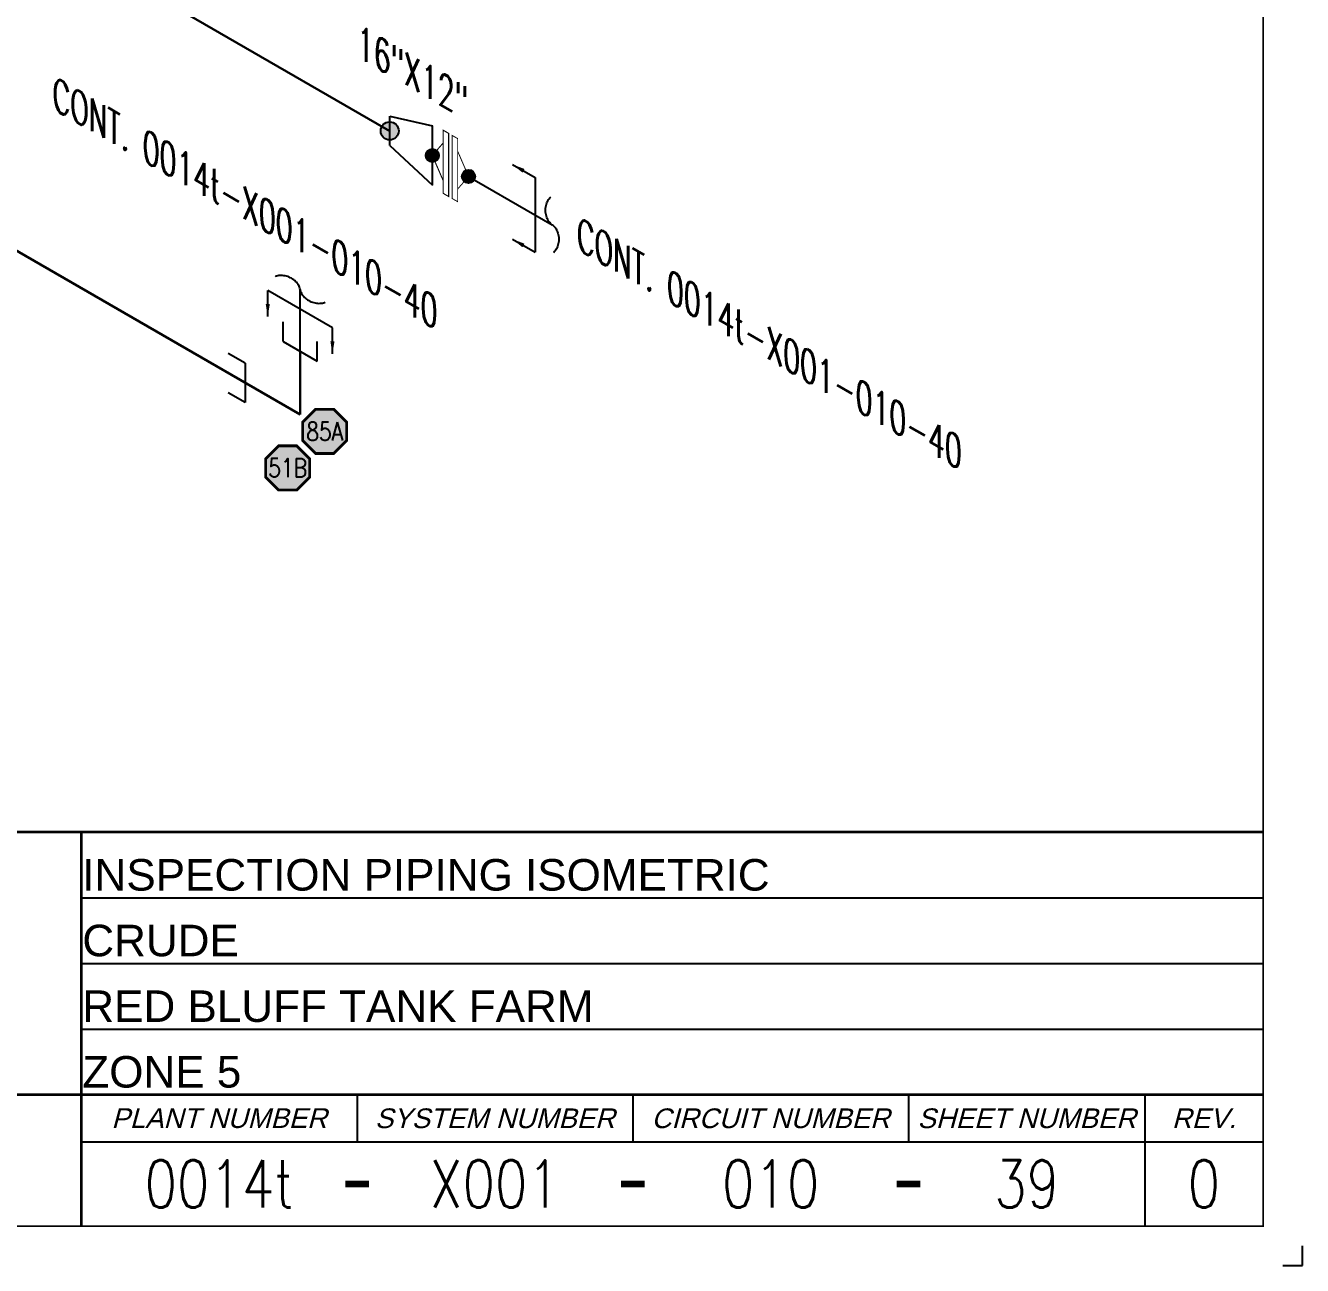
# Model space of a CAD drawing. Header units: inches. Extents: x 0 to 17.2, y 0 to 11.2.
# Drawn here: x 13.198 to 17.25, y 0 to 3.934 of the extents above; entities that cross this region are included whole.
import ezdxf
from ezdxf.enums import TextEntityAlignment as Align

# ---------------------------------------------------------------- set-up
doc = ezdxf.new("R2010")
doc.units = ezdxf.units.IN
doc.header["$MEASUREMENT"] = 0
doc.linetypes.add('HIDDEN2', pattern=[0.1875, 0.125, -0.0625])
for name, color, linetype in [('BORDER', 3, 'Continuous'), ('BORDERTEXT', 7, 'Continuous'), ('COMP', 1, 'Continuous'), ('Continuation', 7, 'Continuous'), ('DL', 20, 'Continuous'), ('FITTINGS', 4, 'Continuous'), ('PART_PCML', 7, 'Continuous'), ('PIPE-ANNO', 150, 'HIDDEN2'), ('TEXT', 7, 'Continuous'), ('UNAS.PIPE', 251, 'Continuous'), ('WELD POINTS', 41, 'Continuous'), ('Welds', 7, 'Continuous')]:
    doc.layers.add(name, color=color, linetype=linetype)
doc.layers.add('PIPE', color=7, linetype='Continuous', lineweight=30)
doc.styles.add('FEASStandard', font='arial.ttf')
doc.styles.add('PART_Standard', font='romans', dxfattribs={"width": 0.8, "height": 0.09})
doc.styles.add('Richmond', font='arial.ttf')
doc.styles.add('SIMPLEX', font='ROMANS')
doc.dimstyles.new('Richmond', dxfattribs={"dimtxt": 0.18, "dimasz": 0.18, "dimexe": 0.18, "dimexo": 0.0625, "dimgap": 0.09, "dimtad": 0, "dimtih": 1, "dimtoh": 1, "dimdec": 4, "dimzin": 0, "dimdsep": 46, "dimtxsty": 'Richmond', "dimcen": 0.09, "dimadec": 0, "dimazin": 0, "dimtfac": 1, "dimtdec": 4, "dimtofl": 0, "dimtmove": 0, "dimatfit": 3, "dimfxl": 1, "dimtolj": 1, "dimtzin": 0, "dimarcsym": 0})

# ---------------------------------------------------------------- blocks, each defined once
blk = doc.blocks.new('Border')
at = {"layer": 'BORDER'}
for p, q in [((13.5, 1.2917), (17.25, 1.2917)), ((13.5, 1.0833), (17.25, 1.0833)), ((13.5, 0.875), (17.25, 0.875)), ((14.375, 0.6667), (14.375, 0.5173)), ((15.25, 0.6667), (15.25, 0.5173)), ((16.125, 0.6667), (16.125, 0.5173)), ((16.875, 0.6667), (16.875, 0.25)), ((13.5, 0.5173), (17.25, 0.5173))]:
    blk.add_line(p, q, dxfattribs=at)
at = {"layer": 'BORDER', "const_width": 0.005}
blk.add_lwpolyline([(0.25, 0.25), (17.25, 0.25), (17.25, 11.25), (0.25, 11.25)], close=True, dxfattribs=at)
at = {"layer": 'BORDER', "const_width": 0.00833}
for points in [[(17.25, 1.5), (0.25, 1.5)], [(13.5, 0.25), (13.5, 1.5)], [(13.225, 0.6667), (17.25, 0.6667)]]:
    blk.add_lwpolyline(points, dxfattribs=at)
at = {"layer": 'BORDERTEXT'}
blk.add_line((16.113, 0.3836), (16.125, 0.3836), dxfattribs=at)
at = {"layer": 'BORDERTEXT', "const_width": 0.0208}
for points in [[(14.3375, 0.3836), (14.4125, 0.3836)], [(15.2125, 0.3836), (15.2875, 0.3836)], [(16.0875, 0.3836), (16.1625, 0.3836)]]:
    blk.add_lwpolyline(points, dxfattribs=at)
at = {"layer": 'BORDERTEXT', "style": 'FEASStandard', "oblique": 15}
for s, p in [('PLANT NUMBER', (13.9375, 0.592)), ('SYSTEM NUMBER', (14.8125, 0.592)), ('CIRCUIT NUMBER', (15.6875, 0.592)), ('SHEET NUMBER', (16.5, 0.592)), ('REV.', (17.0625, 0.592))]:
    blk.add_text(s, height=0.0625, dxfattribs=at).set_placement(p, align=Align.MIDDLE)
blk = doc.blocks.new('BORDER TEXT')
at = {"layer": 'BORDERTEXT'}
for tag, p, height, style in [('API_PIPE_CLASS', (5.4645, 1.2542), 0.08, 'Richmond'), ('MATERIAL1', (12.263, 1.2111), 0.08, 'Richmond'), ('P&ID_#1', (0.25, 1.0831), 0.0625, 'FEASStandard'), ('LINE_#1', (1.4866, 1.0831), 0.0625, 'FEASStandard'), ('CVX_PIPE_SPEC', (5.4619, 1.0932), 0.08, 'Richmond'), ('MATERIAL2', (12.263, 1.0395), 0.08, 'Richmond'), ('OP_TEMP', (5.1687, 0.9325), 0.08, 'Richmond'), ('P&ID_#2', (0.25, 0.9224), 0.0625, 'FEASStandard'), ('LINE_#2', (1.4866, 0.9224), 0.0625, 'FEASStandard'), ('MATERIAL3', (12.263, 0.868), 0.08, 'Richmond'), ('FROM', (5.0146, 0.7718), 0.08, 'Richmond'), ('P&ID_#3', (0.25, 0.7617), 0.0625, 'FEASStandard'), ('LINE_#3', (1.4866, 0.7617), 0.0625, 'FEASStandard'), ('MATERIAL4', (12.263, 0.6965), 0.08, 'Richmond'), ('TO', (4.8543, 0.6112), 0.08, 'Richmond'), ('P&ID_#4', (0.25, 0.601), 0.0625, 'FEASStandard'), ('LINE_#4', (1.4866, 0.601), 0.0625, 'FEASStandard'), ('MATERIAL5', (12.263, 0.5249), 0.08, 'Richmond'), ('MISC', (4.9789, 0.4506), 0.08, 'Richmond'), ('P&ID_#5', (0.25, 0.4403), 0.0625, 'FEASStandard'), ('LINE_#5', (1.4866, 0.4403), 0.0625, 'FEASStandard'), ('INSULATION', (12.9278, 0.4142), 0.0625, 'FEASStandard'), ('P&ID_#6', (0.25, 0.2796), 0.0625, 'FEASStandard'), ('LINE_#6', (1.4866, 0.2796), 0.0625, 'FEASStandard'), ('PWHT', (12.9278, 0.2806), 0.0625, 'FEASStandard')]:
    blk.add_attdef(tag, p, '', height=height, dxfattribs=dict(at, style=style))
at = {"layer": 'BORDERTEXT', "style": 'FEASStandard'}
for tag, p in [('DR.BY', (11.075, 0.5625)), ('DR.BY_DATE', (11.95, 0.5625)), ('CHK_BY', (11.075, 0.3542)), ('CHK._BY_DATE', (11.95, 0.3542))]:
    blk.add_attdef(tag, text='', height=0.1, dxfattribs=at).set_placement(p, align=Align.MIDDLE_CENTER)
at = {"layer": 'BORDERTEXT', "style": 'PART_Standard', "width": 0.8}
for tag, p in [('PLANT_NUMBER', (13.9375, 0.3836)), ('SYSTEM_NUMBER', (14.8125, 0.3836)), ('CIRCUIT_NUMBER', (15.6875, 0.3836)), ('SHEET_NUMBER', (16.5, 0.3836)), ('REVISION', (17.0625, 0.3836))]:
    blk.add_attdef(tag, text='', height=0.15, dxfattribs=at).set_placement(p, align=Align.MIDDLE_CENTER)
blk = doc.blocks.new('Plant Info')
at = {"layer": 'BORDERTEXT', "style": 'FEASStandard'}
for tag, p in [('DWG_TYPE', (-0.6333, -0.0756)), ('SYSTEM_NAME', (-0.6333, -0.284)), ('PLANT_NAME', (-0.6333, -0.4923)), ('ZONE', (-0.6333, -0.7006))]:
    blk.add_attdef(tag, p, '', height=0.1, dxfattribs=at)
blk = doc.blocks.new('2_REDUCER_THREAD_CONCENTRIC_30')
at = {"color": 0, "linetype": 'ByBlock', "lineweight": -2}
blk.add_wipeout([(0.0677, 0.0859), (-0.0677, 0.0547), (-0.0677, -0.1328), (0.0677, -0.0078)], dxfattribs=at)
for p, q in [((0.0677, 0.0859), (-0.0677, 0.0547)), ((0.0677, -0.0078), (0.0677, 0.0859)), ((-0.0677, -0.1328), (-0.0677, 0.0547)), ((0.0677, -0.0078), (-0.0677, -0.1328))]:
    blk.add_line(p, q, dxfattribs=at)
blk = doc.blocks.new('2_WELD_SINGLE_00')
at = {"linetype": 'ByBlock', "lineweight": -2}
h = blk.add_hatch(color=0, dxfattribs=at)
edge = h.paths.add_edge_path()
edge.add_arc((0, 0), 0.0286, 0, 360)
at = {"color": 0, "linetype": 'ByBlock', "lineweight": -2}
blk.add_circle((0, 0), 0.0286, dxfattribs=at)
blk = doc.blocks.new('1_Text_330')
at = {"layer": 'TEXT', "style": 'PART_Standard', "oblique": 330, "width": 0.8}
blk.add_attdef('3/4"', (0, 0), '', height=0.09, rotation=330, dxfattribs=at)
blk = doc.blocks.new('AM9A04')
at = {"linetype": 'Continuous', "const_width": 0.01}
blk.add_lwpolyline([(0, -0.289), (0, 0.289), (-0.05, 0.318), (-0.05, -0.26)], close=True, dxfattribs=at)
at = {"const_width": 0.01}
blk.add_lwpolyline([(-0.05, -0.144), (-0.15, 0.087), (-0.05, 0.202)], dxfattribs=at)
blk = doc.blocks.new('A09')
at = {"layer": 'Welds'}
h = blk.add_hatch(color=256, dxfattribs=at)
h.dxf.hatch_style = 1
h.paths.add_polyline_path([(-0.03, 0, 1), (0.03, 0, 1)])
blk.add_circle((0, 0), 0.03, dxfattribs=at)
blk = doc.blocks.new('1_Cont_330')
at = {"layer": 'Continuation', "style": 'PART_Standard', "oblique": 330, "width": 0.8}
blk.add_attdef('CONT.', (0, 0), '', height=0.09, rotation=330, dxfattribs=at)
blk = doc.blocks.new('1_BREAK-PIPE_PIPE_00')
at = {"color": 0, "linetype": 'ByBlock', "lineweight": -2}
for centre, major_axis in [((-0.0298, 0.0919), (0, -0.101)), ((0.0298, -0.0919), (0, 0.101))]:
    blk.add_ellipse(centre, major_axis=major_axis, ratio=0.711978, start_param=0.427466, end_param=3.141593, dxfattribs=at)
blk = doc.blocks.new('1_Tilde_30')
at = {"layer": 'PIPE-ANNO', "xscale": -0.5000000000000001, "yscale": 0.5000000000000001, "zscale": 0.5000000000000001, "rotation": 114.4010914305396}
blk.add_blockref('1_BREAK-PIPE_PIPE_00', (0, 0), dxfattribs=at)
blk = doc.blocks.new('1_Tilde_00')
at = {"layer": 'PIPE-ANNO', "xscale": -0.5000000000000001, "yscale": 0.5, "zscale": 0.5}
blk.add_blockref('1_BREAK-PIPE_PIPE_00', (0, 0), dxfattribs=at)
blk = doc.blocks.new('2_ELBOW_SOCKET_330')
at = {"color": 0, "linetype": 'ByBlock', "lineweight": -2}
for p, q in [((0.174, -0.1629), (0.174, -0.0379)), ((0.174, -0.0379), (0.2281, -0.0692)), ((0.0541, -0.2321), (-0.0541, -0.1696)), ((-0.0541, -0.1696), (-0.0541, -0.2321)), ((0.174, -0.1629), (0.2281, -0.1942)), ((0.0541, -0.2321), (0.0541, -0.2946))]:
    blk.add_line(p, q, dxfattribs=at)
blk = doc.blocks.new('PART_PCML')
blk.add_hatch(color=0).paths.add_polyline_path([(-0.0699, -0.029), (-0.029, -0.0699), (0.029, -0.0699), (0.0699, -0.029), (0.0699, 0.029), (0.029, 0.0699), (-0.029, 0.0699), (-0.0699, 0.029)])
at = {"color": 7, "const_width": 0.009}
blk.add_lwpolyline([(-0.0699, 0.029), (-0.029, 0.0699), (0.029, 0.0699), (0.0699, 0.029), (0.0699, -0.029), (0.029, -0.0699), (-0.029, -0.0699), (-0.0699, -0.029), (-0.0699, 0.029), (-0.029, 0.0699)], dxfattribs=at)
at = {"color": 18, "true_color": 0x000000}
blk.add_lwpolyline([(-0.029, 0.0699), (-0.0699, 0.029), (-0.0699, -0.029), (-0.029, -0.0699), (0.029, -0.0699), (0.0699, -0.029), (0.0699, 0.029), (0.029, 0.0699)], close=True, dxfattribs=at)
at = {"color": 7, "true_color": 0xffffff, "style": 'SIMPLEX', "width": 0.8, "flags": 1}
for tag, p in [('CIRCUIT', (-0.0939, 0.0889)), ('DM', (-0.0527, -0.1332)), ('TYPE', (-0.0749, -0.2043))]:
    blk.add_attdef(tag, p, '', height=0.0586, dxfattribs=at)
at = {"color": 7, "true_color": 0xffffff, "style": 'SIMPLEX', "width": 0.8}
blk.add_attdef('DMDISP', text='', height=0.0586, dxfattribs=at).set_placement((0, 0), align=Align.MIDDLE_CENTER)
blk = doc.blocks.new('*U101')
at = {"color": 20, "linetype": 'ByBlock', "ltscale": 0.7}
blk.add_line((0.1026, -0.1218), (-0.1026, -0.0032), dxfattribs=at)
for points in [[(-0.1026, -0.0859), (-0.1026, -0.0032)], [(0.1026, -0.2043), (0.1026, -0.1218)]]:
    blk.add_leader(points, dimstyle='Richmond', override={"dimasz": 0.04, "dimgap": 0.09, "dimtad": 0}, dxfattribs=at)
blk = doc.blocks.new('*U89')
at = {"color": 20, "linetype": 'ByBlock', "ltscale": 0.7}
blk.add_line((-0.0541, 0.1498), (-0.0541, -0.0873), dxfattribs=at)
for points in [[(-0.1257, 0.191), (-0.0541, 0.1498)], [(-0.1257, -0.0459), (-0.0541, -0.0873)]]:
    blk.add_leader(points, dimstyle='Richmond', override={"dimasz": 0.04, "dimgap": 0.09, "dimtad": 0}, dxfattribs=at)

msp = doc.modelspace()

# ---------------------------------------------------------------- linework, layer by layer
for p, q in [((17.25, 0), (17.25, 0.0625)), ((17.1875, 0), (17.25, 0))]:
    msp.add_line(p, q)
at = {"layer": 'PIPE'}
for p, q in [((6.9951, 7.8482), (14.5469, 3.4882)), ((7.3576, 6.5748), (14.0693, 2.6998)), ((14.0693, 2.6998), (14.0693, 2.9007))]:
    msp.add_line(p, q, dxfattribs=at)
at = {"layer": 'UNAS.PIPE'}
for p, q in [((14.5469, 3.4882), (14.8692, 3.3021)), ((14.0693, 2.9007), (14.0693, 3.0968))]:
    msp.add_line(p, q, dxfattribs=at)

# ---------------------------------------------------------------- block references
msp.add_blockref('1_Tilde_00', (14.8692, 3.3021))
at = {"xscale": -1, "rotation": 359.9999999999985}
msp.add_blockref('1_Tilde_30', (14.0693, 3.0968), dxfattribs=at)
at = {"layer": 'BORDER'}
msp.add_blockref('Border', (-0.125, -0.125), dxfattribs=at)
at = {"layer": 'BORDERTEXT'}
msp.add_blockref('Plant Info', (14.0116, 1.265), dxfattribs=at).add_auto_attribs({'DWG_TYPE': 'INSPECTION PIPING ISOMETRIC', 'SYSTEM_NAME': 'CRUDE', 'PLANT_NAME': 'RED BLUFF TANK FARM', 'ZONE': 'ZONE 5'})
ref = msp.add_blockref('BORDER TEXT', (-0.125, -0.125), dxfattribs=at)
ref.add_attrib('REVISION', '0', dxfattribs={"height": 0.15, "style": 'PART_Standard', "width": 0.8}).set_placement((16.9375, 0.2586), align=Align.MIDDLE_CENTER)
ref.add_attrib('SHEET_NUMBER', '39', dxfattribs={"height": 0.15, "style": 'PART_Standard', "width": 0.8}).set_placement((16.375, 0.2586), align=Align.MIDDLE_CENTER)
ref.add_attrib('CIRCUIT_NUMBER', '010', dxfattribs={"height": 0.15, "style": 'PART_Standard', "width": 0.8}).set_placement((15.5625, 0.2586), align=Align.MIDDLE_CENTER)
ref.add_attrib('SYSTEM_NUMBER', 'X001', dxfattribs={"height": 0.15, "style": 'PART_Standard', "width": 0.8}).set_placement((14.6875, 0.2586), align=Align.MIDDLE_CENTER)
ref.add_attrib('PLANT_NUMBER', '0014t', dxfattribs={"height": 0.15, "style": 'PART_Standard', "width": 0.8}).set_placement((13.8125, 0.2586), align=Align.MIDDLE_CENTER)
at = {"layer": 'Continuation'}
msp.add_blockref('1_Cont_330', (14.9476, 3.2257), dxfattribs=at).add_auto_attribs({'CONT.': 'CONT. 0014t-X001-010-40'})
at = {"layer": 'DL'}
for name, p in [('*U89', (14.8692, 3.3021)), ('*U101', (14.0693, 3.0968))]:
    msp.add_blockref(name, p, dxfattribs=at)
at = {"layer": 'FITTINGS', "rotation": 180}
msp.add_blockref('2_ELBOW_SOCKET_330', (14.0693, 2.6998), dxfattribs=at)
at = {"layer": 'PART_PCML', "color": 13}
msp.add_blockref('PART_PCML', (14.1472, 2.6463), dxfattribs=at).add_auto_attribs({'DMDISP': '85A'})
at = {"layer": 'PART_PCML', "color": 96}
msp.add_blockref('PART_PCML', (14.0299, 2.5305), dxfattribs=at).add_auto_attribs({'DMDISP': '51B'})

# ---------------------------------------------------------------- next in the draw order: block references
at = {"layer": 'FITTINGS', "xscale": -1}
msp.add_blockref('2_REDUCER_THREAD_CONCENTRIC_30', (14.4213, 3.5607), dxfattribs=at)

# ---------------------------------------------------------------- next in the draw order: block references
at = {"layer": 'TEXT'}
msp.add_blockref('1_Text_330', (14.2498, 3.8357), dxfattribs=at).add_auto_attribs({'3/4"': '16"X12"'})
at = {"layer": 'WELD POINTS'}
msp.add_blockref('2_WELD_SINGLE_00', (14.3536, 3.5998), dxfattribs=at)

# ---------------------------------------------------------------- next in the draw order: wipeouts: each hides what was drawn before it
msp.add_wipeout([(14.5236, 3.6017), (14.5236, 3.5617), (14.4889, 3.5217), (14.5236, 3.4416), (14.5236, 3.4016), (14.5693, 3.3752), (14.5693, 3.4152), (14.6039, 3.4553), (14.5693, 3.5353), (14.5693, 3.5753)]).dxf.layer = 'COMP'

# ---------------------------------------------------------------- next in the draw order: hatches: boundary and pattern name
at = {"layer": 'UNAS.PIPE'}
h = msp.add_hatch(color=256, dxfattribs=at)
h.dxf.hatch_style = 1
h.paths.add_polyline_path([(14.6249, 3.4553, 1), (14.5829, 3.4553, 1)])

# ---------------------------------------------------------------- next in the draw order: linework, layer by layer
at = {"layer": 'UNAS.PIPE', "linetype": 'Continuous', "const_width": 0.003}
msp.add_lwpolyline([(14.5519, 3.3852), (14.5693, 3.3752), (14.5693, 3.5753), (14.5519, 3.5853)], close=True, dxfattribs=at)
at = {"layer": 'UNAS.PIPE', "const_width": 0.003}
msp.add_lwpolyline([(14.5693, 3.5353), (14.6039, 3.4553), (14.5693, 3.4152)], dxfattribs=at)
at = {"layer": 'UNAS.PIPE'}
msp.add_circle((14.6039, 3.4553), 0.021, dxfattribs=at)

# ---------------------------------------------------------------- next in the draw order: block references
at = {"layer": 'COMP', "xscale": 0.3466300616258731, "yscale": 0.3466300616258731, "zscale": 0.3466300616258731}
msp.add_blockref('AM9A04', (14.5409, 3.4916), dxfattribs=at)
at = {"layer": 'Continuation'}
msp.add_blockref('1_Cont_330', (13.284, 3.6714), dxfattribs=at).add_auto_attribs({'CONT.': 'CONT. 0014t-X001-010-40'})
at = {"layer": 'Welds', "xscale": 0.7, "yscale": 0.7, "zscale": 0.7}
msp.add_blockref('A09', (14.4889, 3.5217), dxfattribs=at)

doc.saveas('drawing.dxf')
